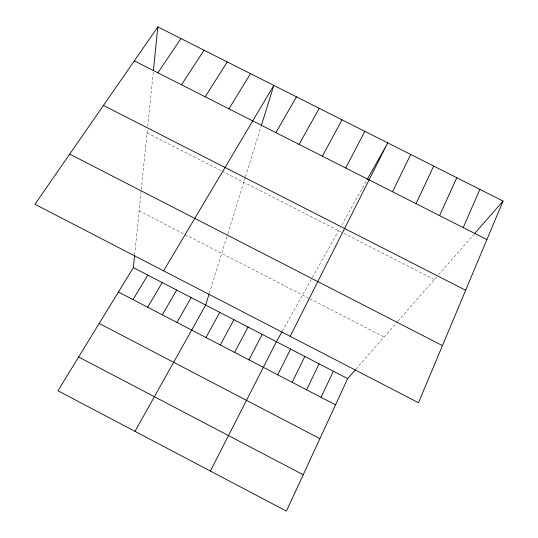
<?xml version="1.0" encoding="UTF-8"?>
<svg xmlns="http://www.w3.org/2000/svg" width="538" height="538" viewBox="0 0 538 538"><rect width="100%" height="100%" fill="white"/><g stroke="black" fill="none" stroke-linecap="round" stroke-linejoin="round"><path stroke-width="0.4" stroke-dasharray="2.69 2.02" d="M134.668 254.79L141.232 190.277M141.312 189.45L147.392 129.685M147.721 126.457L153.256 72.011M209.302 293.398L227.534 234.615M227.769 233.855L245.241 177.513M245.489 176.72L261.239 125.926M282.309 331.173L312.06 278.032M312.444 277.346L340.191 227.803M341.798 224.931L366.775 180.331M355.88 369.229L397.353 321.845M397.885 321.233L436.439 277.184M438.531 274.797L473.736 234.568M147.062 132.913L221.367 170.842M222.107 171.219L342.982 232.927M343.715 233.297L434.354 279.565M139.134 210.896L184.278 234.144M184.998 234.514L309.189 298.456M309.928 298.832L384.078 337.01"/><path stroke-width="0.81" d="M355.362 369.828L347.656 378.631L286.404 511.1L57.943 390.763L133.363 267.621L134.587 255.611M153.424 70.391L157.849 26.9L503.05 201.071L418.49 402.713L34.95 204.279L157.849 26.9M209.067 294.145L205.677 305.08L134.998 431.348M261.239 125.926L273.808 85.407L163.606 270.843M463.218 227.601L479.876 189.376M439.593 215.624L456.762 177.715M416.035 203.68L433.695 166.081M321.045 397.326L333.365 371.227M306.586 389.808L319.088 363.829M392.532 191.763L410.689 154.473M292.147 382.303L304.838 356.452M277.729 374.811L290.607 349.075M290.19 336.337L387.737 142.893L367.165 179.631M210.398 471.066L276.404 341.717L281.932 331.838M248.959 359.855L262.214 334.367M345.699 168.024L364.845 131.339M234.608 352.397L248.045 327.03M220.277 344.952L233.902 319.7M322.37 156.195L342 119.813M205.967 337.514L219.78 312.383M299.101 144.392L319.216 108.32M176.982 322.45L191.172 297.561M275.886 132.624L296.485 96.847M162.308 314.824L176.686 290.063M147.661 307.205L162.22 282.571M133.027 299.605L147.782 275.086M228.926 108.817L250.5 73.645M205.186 96.779L227.251 61.917M181.501 84.775L204.063 50.216M157.883 72.798L180.923 38.541M474.281 233.943L503.05 201.071M134.318 60.855L486.89 239.605M103.424 105.441L465.652 290.251M69.698 154.124L442.438 345.611M133.363 267.621L347.656 378.631M118.421 292.013L335.53 404.852M99.174 323.439L319.902 438.652M78.622 356.997L303.21 474.751"/></g></svg>
